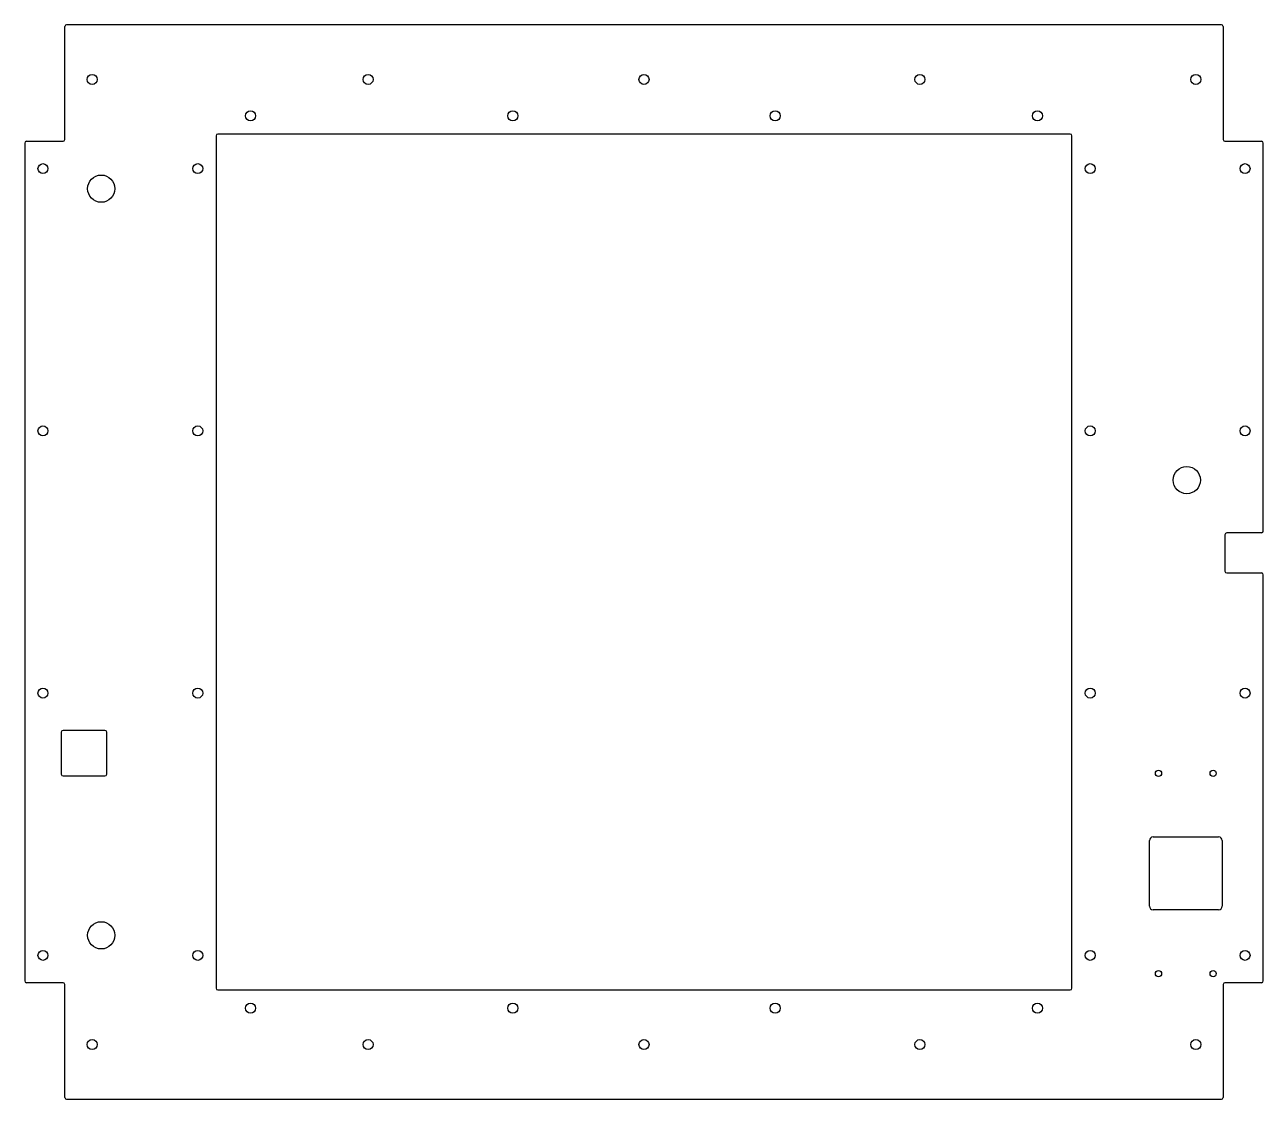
# Model space of a CAD drawing. Header units: millimetres. Extents: x -340 to 340, y -295 to 295.
import ezdxf

# ---------------------------------------------------------------- set-up
doc = ezdxf.new("R2010")
doc.units = ezdxf.units.MM

msp = doc.modelspace()

# ---------------------------------------------------------------- linework, layer by layer
at = {"color": 7, "linetype": 'Continuous', "lineweight": 25}
for p, q in [((-318, 232), (-318, 294)), ((317, 295), (-317, 295)), ((318, 294), (318, 232)), ((-235, 234), (-235, -234)), ((234, 235), (-234, 235)), ((235, -234), (235, 234)), ((-340, 230), (-340, -230)), ((-339, 231), (-319, 231)), ((319, 231), (339, 231)), ((340, 17), (340, 230)), ((319, 15), (319, -5)), ((339, 16), (320, 16)), ((320, -6), (339, -6)), ((340, -230), (340, -7)), ((-320, -93.5), (-320, -116.5)), ((-296, -92.5), (-319, -92.5)), ((-295, -116.5), (-295, -93.5)), ((-319, -117.5), (-296, -117.5)), ((277.5, -189), (277.5, -153)), ((279.5, -151), (315.5, -151)), ((317.5, -153), (317.5, -189)), ((315.5, -191), (279.5, -191)), ((-319, -231), (-339, -231)), ((339, -231), (319, -231)), ((-318, -294), (-318, -232)), ((-234, -235), (234, -235)), ((318, -232), (318, -294)), ((-317, -295), (317, -295))]:
    msp.add_line(p, q, dxfattribs=at)
for centre, radius in [((-303, 265), 2.75), ((-151.5, 265), 2.75), ((0, 265), 2.75), ((151.5, 265), 2.75), ((303, 265), 2.75), ((-216, 245), 2.75), ((-72, 245), 2.75), ((72, 245), 2.75), ((216, 245), 2.75), ((-330, 216), 2.75), ((-245, 216), 2.75), ((245, 216), 2.75), ((330, 216), 2.75), ((-298, 205), 7.5), ((-330, 72), 2.75), ((-245, 72), 2.75), ((245, 72), 2.75), ((330, 72), 2.75), ((298, 45), 7.5), ((-330, -72), 2.75), ((-245, -72), 2.75), ((245, -72), 2.75), ((330, -72), 2.75), ((282.5, -116), 1.7), ((312.5, -116), 1.7), ((-298, -205), 7.5), ((-330, -216), 2.75), ((-245, -216), 2.75), ((245, -216), 2.75), ((330, -216), 2.75), ((282.5, -226), 1.7), ((312.5, -226), 1.7), ((-216, -245), 2.75), ((-72, -245), 2.75), ((72, -245), 2.75), ((216, -245), 2.75), ((-303, -265), 2.75), ((-151.5, -265), 2.75), ((0, -265), 2.75), ((151.5, -265), 2.75), ((303, -265), 2.75)]:
    msp.add_circle(centre, radius, dxfattribs=at)
for centre, radius, start, end in [((-317, 294), 1, 90, 180), ((317, 294), 1, 0, 90), ((-319, 232), 1, 270, 360), ((-234, 234), 1, 90, 180), ((234, 234), 1, 360, 90), ((319, 232), 1, 180, 270), ((-339, 230), 1, 90, 180), ((339, 230), 1, 360, 90), ((320, 15), 1, 90, 180), ((339, 17), 1, 270, 0), ((320, -5), 1, 180, 270), ((339, -7), 1, 360, 90), ((-319, -93.5), 1, 90, 180), ((-296, -93.5), 1, 360, 90), ((-319, -116.5), 1, 180, 270), ((-296, -116.5), 1, 270, 0), ((279.5, -153), 2, 90, 180), ((315.5, -153), 2, 0, 90), ((279.5, -189), 2, 180, 270), ((315.5, -189), 2, 270, 0), ((-339, -230), 1, 180, 270), ((-319, -232), 1, 0, 90), ((319, -232), 1, 90, 180), ((339, -230), 1, 270, 0), ((-234, -234), 1, 180, 270), ((234, -234), 1, 270, 0), ((-317, -294), 1, 180, 270), ((317, -294), 1, 270, 360)]:
    msp.add_arc(centre, radius, start, end, dxfattribs=at)

doc.saveas('drawing.dxf')
